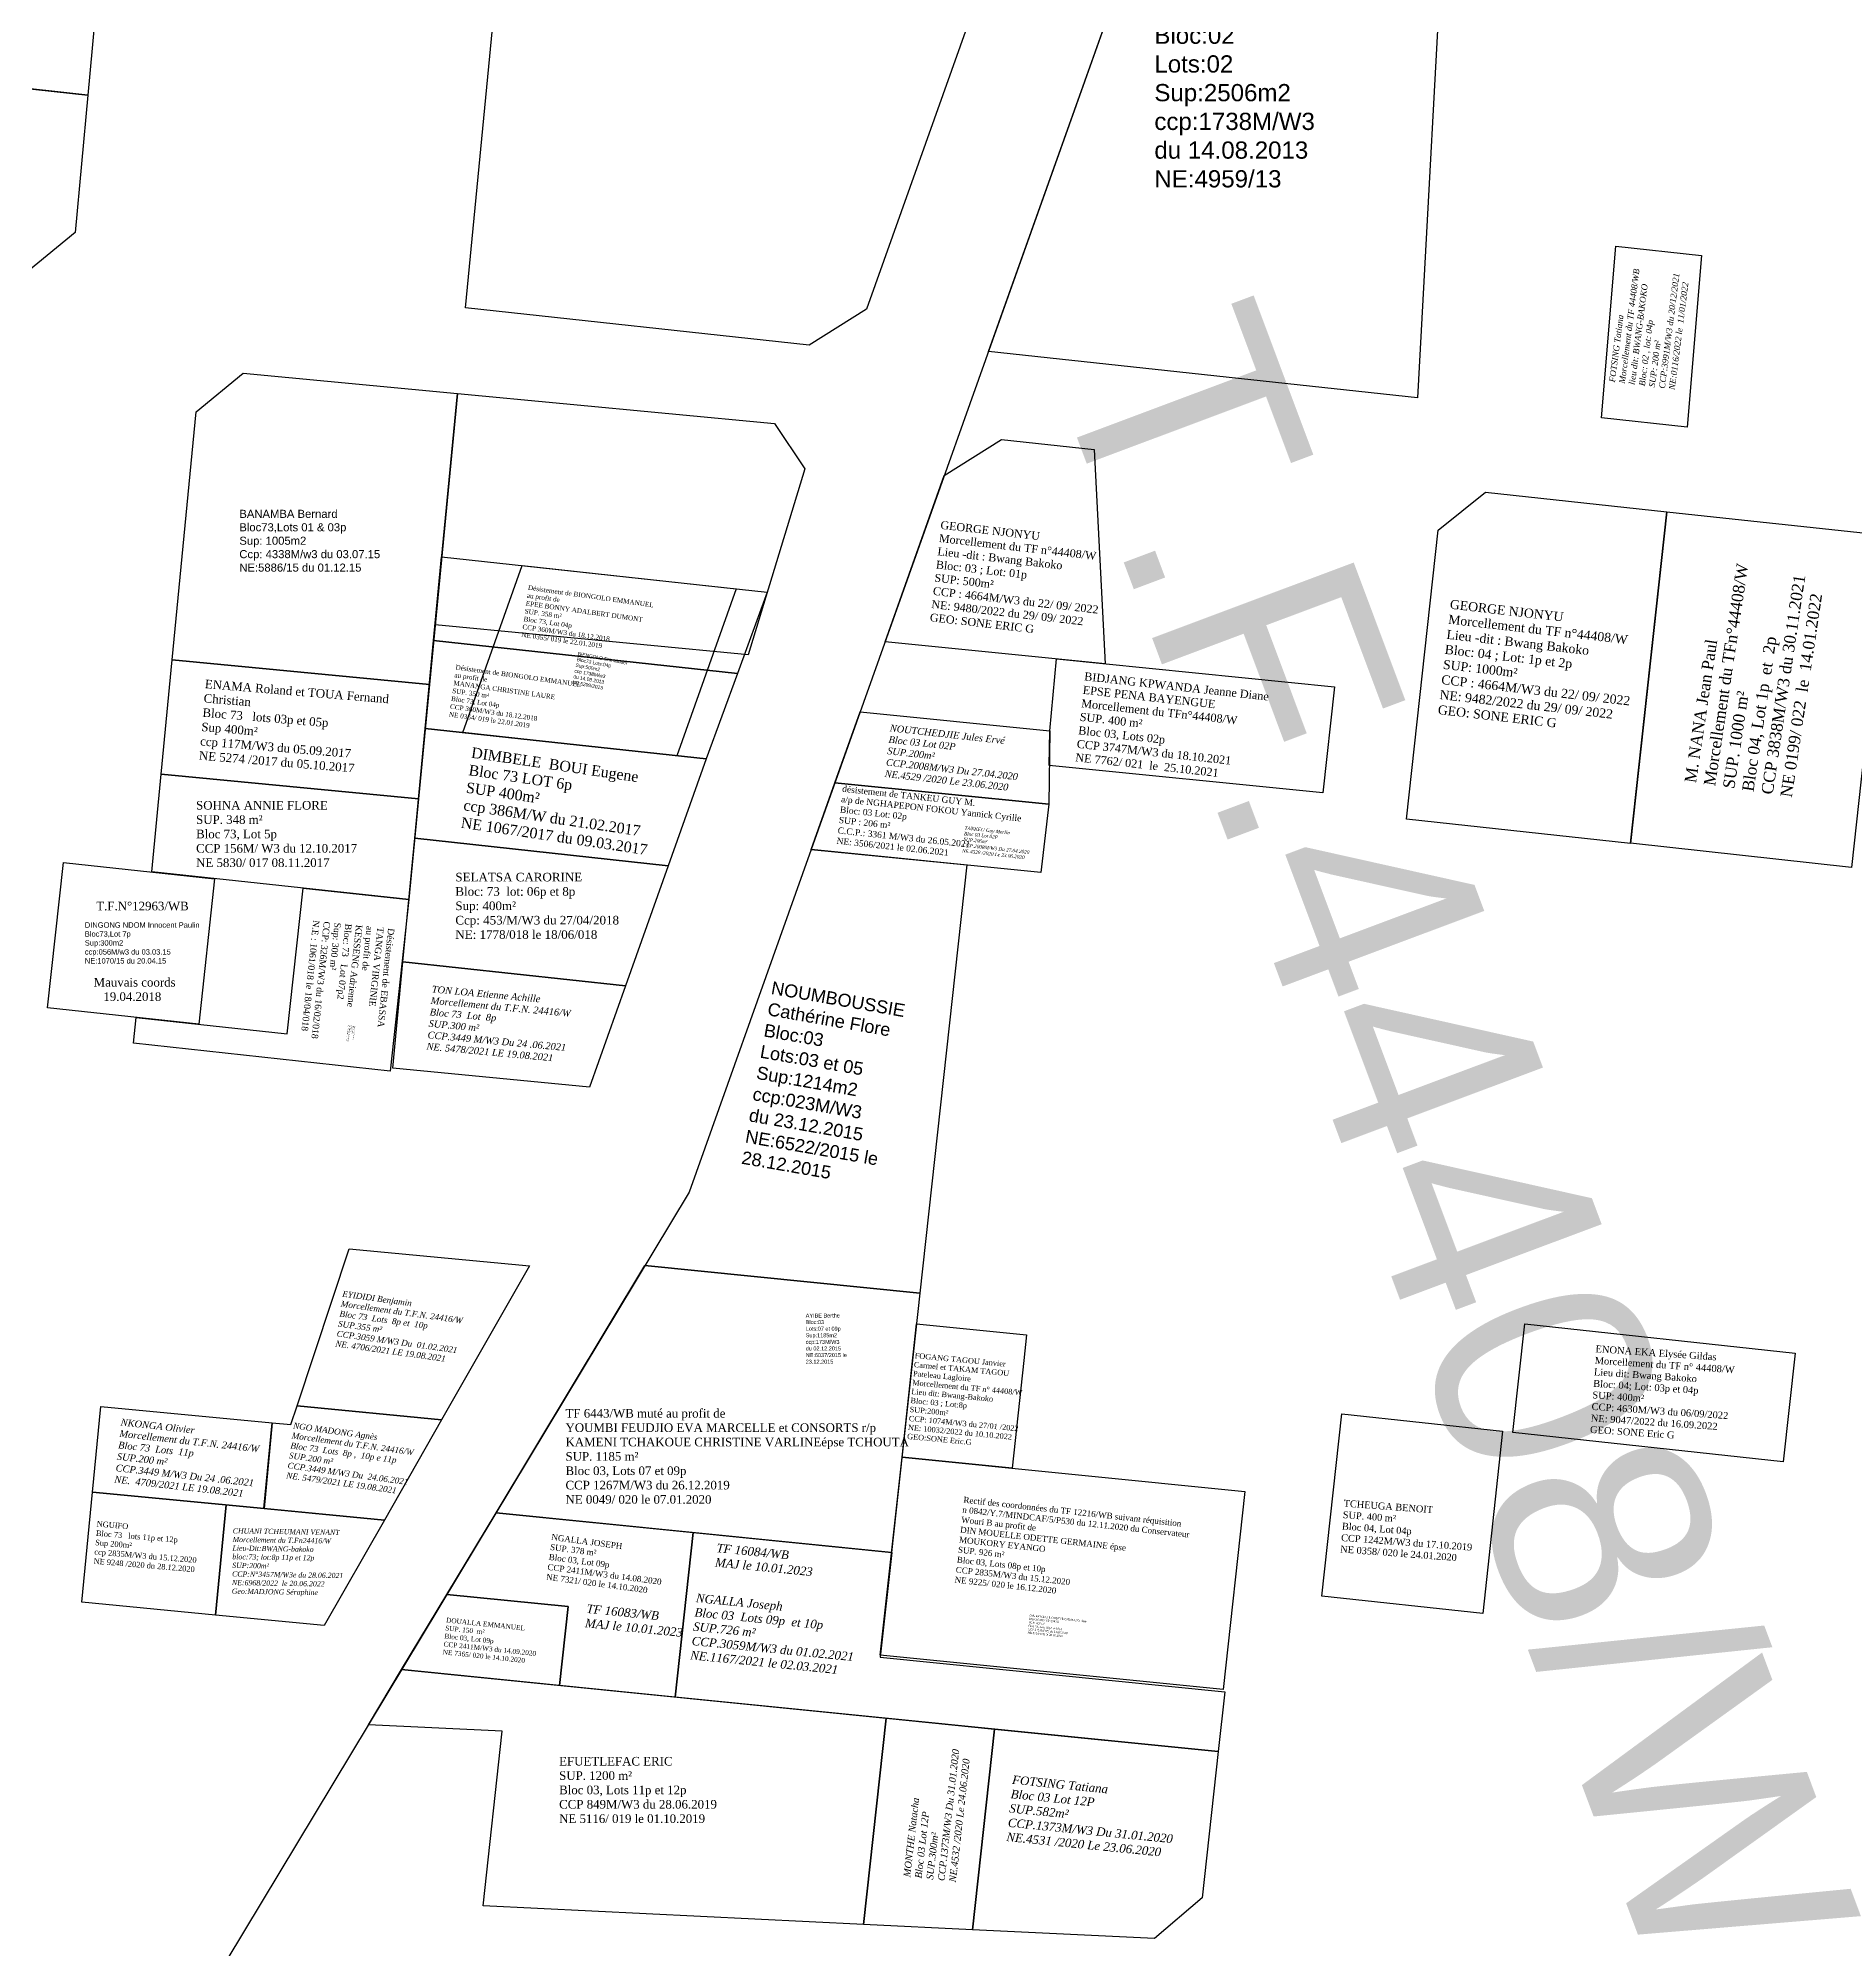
# Model space of a CAD drawing. Header units: millimetres. Extents: x 590121 to 927379, y 438565 to 1441738.
# Drawn here: x 924966.8 to 925174.1, y 1439551.6 to 1439773.6 of the extents above; entities that cross this region are included whole.
import ezdxf

# ---------------------------------------------------------------- set-up
doc = ezdxf.new("R2010")
doc.units = ezdxf.units.MM
doc.header["$LTSCALE"] = 10
for name, color, linetype in [('end maj 26 02 2021', 30, 'Continuous'), ('MAJ JAN 2022', 12, 'Continuous'), ('MAJ JANVIER 2022', 7, 'Continuous'), ('MAJ JUIN 2021', 191, 'Continuous'), ('MAJ NOV 2021', 7, 'Continuous'), ('MAJ OCT 2021', 7, 'Continuous')]:
    doc.layers.add(name, color=color, linetype=linetype)
doc.styles.get("Standard").update_dxf_attribs({"font": 'arial.ttf'})
doc.styles.add('Times 1.0', font='times.ttf', dxfattribs={"width": 0.99, "height": 1})
doc.styles.add('Times 1.5', font='times.ttf', dxfattribs={"width": 0.99, "height": 0.75})

msp = doc.modelspace()

# ---------------------------------------------------------------- linework, layer by layer
at = {"flags": 128}
for points in [[(925078.65, 1439726.98), (925089.38, 1439725.81), (925090.69, 1439700.93), (925065.13, 1439703.5), (925072, 1439722.81)], [(925134.85, 1439720.87), (925155.87, 1439718.59), (925151.67, 1439680.08), (925125.68, 1439682.89), (925129.34, 1439716.43)], [(925068.78, 1439624.32), (925081.56, 1439623.04), (925081.24, 1439620.06), (925079.87, 1439607.56), (925067.09, 1439608.84)], [(925139.4, 1439624.3), (925170.77, 1439620.89), (925169.39, 1439608.29), (925138.02, 1439611.7)]]:
    msp.add_lwpolyline(points, close=True, dxfattribs=at)
at = {"color": 1, "lineweight": -3, "ltscale": 0.0014, "flags": 128}
msp.add_lwpolyline([(925155.87, 1439718.59), (925181.54, 1439715.81), (925177.33, 1439677.3), (925151.67, 1439680.09)], close=True, dxfattribs=at)
at = {"color": 5, "flags": 128}
for points in [[(925009.14, 1439666.35), (925034.98, 1439663.55), (925030.8, 1439651.8), (925007.96, 1439653.98)], [(924974.05, 1439614.71), (924993.96, 1439612.81), (924993.02, 1439602.87), (924973.1, 1439604.76)], [(924996.85, 1439614.79), (925013.64, 1439613.18), (925006.99, 1439601.53), (924993.01, 1439602.87), (924993.96, 1439612.82), (924996.12, 1439612.62)], [(924988.61, 1439603.28), (925006.99, 1439601.53), (925000.01, 1439589.29), (924987.38, 1439590.5)]]:
    msp.add_lwpolyline(points, close=True, dxfattribs=at)
at = {"color": 6, "flags": 128}
msp.add_lwpolyline([(925002.92, 1439633.03), (925023.82, 1439631.05), (925013.64, 1439613.18), (924996.85, 1439614.78)], close=True, dxfattribs=at)
at = {"color": 1, "flags": 128}
msp.add_lwpolyline([(924996.85, 1439614.78), (925013.64, 1439613.18)], dxfattribs=at)
msp.add_lwpolyline([(924993.02, 1439602.86), (924973.1, 1439604.76)], close=True, dxfattribs=at)
at = {"color": 3, "linetype": 'ByBlock', "lineweight": 30, "ltscale": 0.0014, "flags": 128}
msp.add_lwpolyline([(925042.86, 1439600.07), (925065.9, 1439597.76), (925064.56, 1439585.61), (925104.56, 1439581.6), (925103.8, 1439574.65), (925040.76, 1439580.97)], close=True, dxfattribs=at)
at = {"layer": 'end maj 26 02 2021', "linetype": 'ByBlock', "ltscale": 0.0014}
for p, q in [((925016.42, 1439742.27), (925027.99, 1439862.73)), ((925079.9, 1439789.72), (925062.95, 1439742.11)), ((924974.4, 1439786.88), (924972.56, 1439766.96)), ((924972.56, 1439766.96), (924947.72, 1439769.7)), ((925056.31, 1439737.94), (925016.42, 1439742.27)), ((925062.95, 1439742.11), (925056.31, 1439737.94))]:
    msp.add_line(p, q, dxfattribs=at)
at = {"layer": 'end maj 26 02 2021', "color": 3, "linetype": 'ByBlock'}
for p, q in [((925094.5, 1439786), (925042.38, 1439639.6)), ((925042.38, 1439639.6), (924956.81, 1439497.55))]:
    msp.add_line(p, q, dxfattribs=at)
at = {"layer": 'end maj 26 02 2021', "linetype": 'ByBlock', "lineweight": -3, "ltscale": 0.0014, "flags": 128}
for points in [[(925096.09, 1439796), (925130.24, 1439792.29), (925126.92, 1439731.8), (925077.13, 1439737.2), (925094.5, 1439786)], [(925096.09, 1439796), (925130.24, 1439792.29), (925126.92, 1439731.8), (925077.13, 1439737.2), (925094.5, 1439786)], [(925022.99, 1439712.33), (925047.84, 1439709.63), (925040.94, 1439690.26), (925016.09, 1439692.96)]]:
    msp.add_lwpolyline(points, close=True, dxfattribs=at)
at = {"layer": 'end maj 26 02 2021', "color": 150, "flags": 128}
msp.add_lwpolyline([(924944.13, 1439770.05), (924972.56, 1439766.96), (924971.09, 1439751.01), (924965.66, 1439746.57), (924941.86, 1439749.15)], close=True, dxfattribs=at)
at = {"layer": 'end maj 26 02 2021', "color": 150, "linetype": 'ByBlock', "lineweight": -3, "ltscale": 0.0014, "flags": 128}
for points in [[(924990.58, 1439734.69), (925015.47, 1439732.32), (925012.22, 1439698.54), (924982.36, 1439701.4), (924985.12, 1439730.2)], [(925015.47, 1439732.32), (925052.3, 1439728.81), (925055.82, 1439723.56), (925055.82, 1439723.56), (925049.21, 1439701.96), (925012.88, 1439705.45)], [(925013.64, 1439713.34), (925051.44, 1439709.24), (925047.99, 1439699.81), (925012.71, 1439703.63)], [(925012.71, 1439703.63), (925047.99, 1439699.81), (925044.36, 1439689.89), (925011.73, 1439693.43)], [(924982.36, 1439701.4), (925012.22, 1439698.54), (925010.95, 1439685.27), (924981.09, 1439688.13)], [(925062.23, 1439695.37), (925084.25, 1439693.15), (925084.13, 1439684.62), (925059.3, 1439687.13)], [(925011.73, 1439693.43), (925044.36, 1439689.89), (925039.94, 1439677.48), (925010.51, 1439680.68)], [(924981.09, 1439688.13), (925010.94, 1439685.27), (925009.83, 1439673.55), (924980, 1439676.77)], [(925059.3, 1439687.13), (925084.13, 1439684.62), (925083.2, 1439676.7), (925056.53, 1439679.39)], [(925118.14, 1439613.85), (925136.82, 1439611.83), (925134.51, 1439590.67), (925115.83, 1439592.69)], [(925067.09, 1439608.84), (925106.89, 1439604.85), (925104.38, 1439581.84), (925064.57, 1439585.83)], [(924973.1, 1439604.76), (924988.61, 1439603.28), (924987.38, 1439590.5), (924971.87, 1439591.99)], [(925014.24, 1439592.89), (925028.32, 1439591.48), (925027.31, 1439582.32), (925008.98, 1439584.16)], [(925008.98, 1439584.16), (925065.24, 1439578.52), (925062.62, 1439554.59), (925018.46, 1439556.75), (925020.67, 1439577.01), (925005.13, 1439577.77)], [(925065.24, 1439578.52), (925077.81, 1439577.26), (925075.26, 1439553.97), (925062.62, 1439554.59)], [(925077.81, 1439577.26), (925103.8, 1439574.66), (925101.94, 1439557.67), (925096.4, 1439552.94), (925075.26, 1439553.97)]]:
    msp.add_lwpolyline(points, close=True, dxfattribs=at)
at = {"layer": 'end maj 26 02 2021', "color": 150}
for points in [[(925010.51, 1439680.68), (925039.94, 1439677.48), (925034.98, 1439663.55), (925009.14, 1439666.35)], [(924997.55, 1439674.87), (925009.83, 1439673.55), (925007.67, 1439653.65), (924977.85, 1439656.89), (924978.17, 1439659.87), (924995.72, 1439657.97)]]:
    msp.add_lwpolyline(points, close=True, dxfattribs=at)
at = {"layer": 'end maj 26 02 2021', "color": 150, "linetype": 'ByBlock', "lineweight": -3, "ltscale": 0.0014, "flags": 128}
for points in [[(925056.54, 1439679.39), (925074.6, 1439677.58), (925069.17, 1439627.87), (925037.24, 1439631.07)], [(925037.24, 1439631.07), (925069.17, 1439627.87), (925065.88, 1439597.76), (925019.95, 1439602.36)]]:
    msp.add_lwpolyline(points, dxfattribs=at)
at = {"layer": 'end maj 26 02 2021', "color": 3, "linetype": 'ByBlock', "ltscale": 0.0014, "flags": 128}
msp.add_lwpolyline([(924969.72, 1439677.88), (924987.26, 1439675.98), (924985.43, 1439659.08), (924967.88, 1439660.98)], close=True, dxfattribs=at)
at = {"layer": 'end maj 26 02 2021', "color": 3, "linetype": 'ByBlock', "lineweight": -3, "ltscale": 0.0014, "flags": 128}
msp.add_lwpolyline([(925037.24, 1439631.07), (925069.17, 1439627.87), (925065.88, 1439597.76), (925019.95, 1439602.36)], close=True, dxfattribs=at)
at = {"layer": 'end maj 26 02 2021', "color": 1, "linetype": 'ByBlock', "lineweight": -3, "ltscale": 0.0014, "flags": 128}
msp.add_lwpolyline([(925067.09, 1439608.84), (925106.89, 1439604.85), (925104.38, 1439581.84), (925064.57, 1439585.83)], close=True, dxfattribs=at)
at = {"layer": 'end maj 26 02 2021', "color": 3, "linetype": 'ByBlock', "lineweight": 30, "ltscale": 0.0014, "flags": 128}
msp.add_lwpolyline([(925019.95, 1439602.36), (925042.86, 1439600.07), (925040.76, 1439580.97), (925027.31, 1439582.32), (925028.32, 1439591.48), (925014.24, 1439592.89)], close=True, dxfattribs=at)
at = {"layer": 'MAJ JAN 2022', "color": 0, "lineweight": -3, "ltscale": 0.0014, "flags": 128}
msp.add_lwpolyline([(925149.96, 1439749.41), (925159.9, 1439748.33), (925158.25, 1439728.39), (925148.31, 1439729.47)], close=True, dxfattribs=at)
at = {"layer": 'MAJ JUIN 2021', "flags": 128}
msp.add_lwpolyline([(925059.3, 1439687.13), (925084.13, 1439684.62), (925083.2, 1439676.7), (925056.55, 1439679.39)], close=True, dxfattribs=at)
at = {"layer": 'MAJ OCT 2021', "linetype": 'ByBlock', "lineweight": -3, "ltscale": 0.0014, "flags": 128}
msp.add_lwpolyline([(925085.03, 1439701.5), (925117.3, 1439698.27), (925115.95, 1439685.95), (925084.19, 1439689.13), (925084.25, 1439693.15)], close=True, dxfattribs=at)

# ---------------------------------------------------------------- texts
at = {"attachment_point": 1}
for s, insert, char_height, width, rotation in [('{\\fTimes New Roman|b0|i0|c0|p18;GEORGE NJONYU\\P\\C1;Morcellement du TF n°44408/W\\C256;\\PLieu -dit : Bwang Bakoko\\PBloc: 03 ; Lot: 01p\\PSUP: 500m²\\PCCP : 4664M/W3 du 22/ 09/ 2022\\PNE: 9480/2022 du 29/ 09/ 2022 \\PGEO: SONE ERIC G}', (925071.62, 1439717.53), 0.9253, 55.4637, 353.4624), ('{\\fTimes New Roman|b0|i0|c0|p18;GEORGE NJONYU\\P\\C1;Morcellement du TF n°44408/W\\C256;\\PLieu -dit : Bwang Bakoko\\PBloc: 04 ; Lot: 1p et 2p\\PSUP: 1000m²\\PCCP : 4664M/W3 du 22/ 09/ 2022\\PNE: 9482/2022 du 29/ 09/ 2022 \\PGEO: SONE ERIC G}', (925130.78, 1439708.39), 1.0556, 63.2739, 353.4624), ('\\A1;{\\fTimes New Roman|b0|i0|c0|p18;ENONA EKA Elysée Gildas\\P\\C1;Morcellement du TF n° 44408/W\\C256;        \\PLieu dit: Bwang Bakoko \\PBloc: 04; Lot: 03p et 04p                                                         \\PSUP: 400m²                                                  \\PCCP: 4630M/W3 du 06/09/2022             \\PNE: 9047/2022 du 16.09.2022                          \\PGEO: SONE Eric G}', (925147.64, 1439621.82), 0.8045, 23.4994, 356.1101), ('\\A1;{\\fTimes New Roman|b0|i0|c0|p18;FOGANG TAGOU Janvier \\PCarmel et TAKAM TAGOU\\PPateleau Lagloire\\P\\C1;Morcellement du TF n° 44408/W\\C256;       \\PLieu dit: Bwang-Bakoko \\PBloc: 03 ; Lot:8p                                                        \\PSUP:200m²                                                  \\PCCP: 1074M/W3 du 27/01 /2022             \\PNE: 10032/2022 du 10.10.2022                          \\P\\C1;GEO:SONE Eric.G}', (925068.6, 1439620.95), 0.6279, 18.3403, 354.6392)]:
    msp.add_mtext(s, dxfattribs=dict(at, insert=insert, char_height=char_height, width=width, rotation=rotation))
at = {"color": 7, "width": 75.2366, "attachment_point": 1}
for s, insert, char_height, rotation in [('{\\fTimes New Roman|b0|i1|c0|p18;TON LOA Etienne Achille\\P\\C1;Morcellement du T.F.N. 24416/W\\P\\C7;Bloc 73  Lot  8p\\PSUP.300 m²\\PCCP.3449 M/W3 Du 24 .06.2021\\PNE. 5478/2021 LE 19.08.2021}', (925012.54, 1439663.58), 0.8, 354.7207), ('{\\fTimes New Roman|b0|i1|c0|p18;EYIDIDI Benjamin\\P\\C1;Morcellement du T.F.N. 24416/W\\C7;\\PBloc 73  Lots  8p et  10p \\PSUP.355 m²\\PCCP.3059 M/W3 Du  01.02.2021\\PNE. 4706/2021 LE 19.08.2021}', (925002.16, 1439628.16), 0.7, 352.064), ('{\\fTimes New Roman|b0|i1|c0|p18;NKONGA Olivier\\P\\C1;Morcellement du T.F.N. 24416/W\\P\\C7;Bloc 73  Lots  11p\\PSUP.200 m²\\PCCP.3449 M/W3 Du 24 .06.2021\\PNE.  4709/2021 LE 19.08.2021}', (924976.43, 1439613.31), 0.8, 353.6566), ('{\\fTimes New Roman|b0|i1|c0|p18;NGO MADONG Agnès\\P\\C1;Morcellement du T.F.N. 24416/W\\C7;\\PBloc 73  Lots  8p ,  10p e 11p\\PSUP.200 m²\\PCCP.3449 M/W3 Du  24.06.2021\\PNE. 5479/2021 LE 19.08.2021}', (924996.46, 1439612.86), 0.7, 352.064)]:
    msp.add_mtext(s, dxfattribs=dict(at, insert=insert, char_height=char_height, rotation=rotation))
at = {"layer": 'end maj 26 02 2021', "color": 1, "linetype": 'ByBlock'}
msp.add_text('T.F.44408/W', height=25, rotation=290.5418, dxfattribs=at).set_placement((925084.23, 1439735.66))
at = {"layer": 'end maj 26 02 2021', "linetype": 'ByBlock', "ltscale": 0.0014, "attachment_point": 1}
for s, insert, char_height, width in [('{\\C7;NANA Jean Paul\\PBloc:02\\PLots:02\\PSup:2506m2\\Pccp:1738M/W3 \\Pdu 14.08.2013\\PNE:4959/13}', (925096.39, 1439778.24), 2, 30.23), ('{\\C7;BANAMBA Bernard\\PBloc73,Lots 01 & 03p\\PSup: 1005m2\\PCcp: 4338M/w3 du 03.07.15\\PNE:5886/15 du 01.12.15}', (924990.15, 1439718.81), 0.9359, 26.7567), ('{\\C7;DINGONG NDOM Innocent Paulin\\PBloc73,Lot 7p\\PSup:300m2\\Pccp:056M/w3 du 03.03.15\\PNE:1070/15 du 20.04.15}', (924972.21, 1439670.92), 0.6239, 13.3125), ('{\\C7;AYIBE Berthe \\PBloc:03\\PLots:07 et 09p\\PSup:1185m2\\Pccp:173M/W3 \\Pdu 02.12.2015\\PNE:6037/2015 le \\P23.12.2015}', (925055.91, 1439625.5), 0.4589, 6.937)]:
    msp.add_mtext(s, dxfattribs=dict(at, insert=insert, char_height=char_height, width=width))
at = {"layer": 'end maj 26 02 2021', "color": 150, "linetype": 'ByBlock', "lineweight": -3, "ltscale": 0.0014, "attachment_point": 1, "style": 'Times 1.0'}
for s, insert, char_height, width, rotation in [('{\\fTimes New Roman|b0|i0|c186|p18;\\C1;Désistement de BIONGOLO EMMANUEL\\Pau profit de \\C256;\\P\\fTimes New Roman|b0|i0|c0|p18;EPEE BONNY ADALBERT DUMONT\\fTimes New Roman|b0|i0|c186|p18;\\PSUP. \\fTimes New Roman|b0|i0|c0|p18;358\\fTimes New Roman|b0|i0|c186|p18; m²\\PBloc 73, Lot 04p\\PCCP 360M/W3 du 18.12.2018\\PNE 035\\fTimes New Roman|b0|i0|c0|p18;5\\fTimes New Roman|b0|i0|c186|p18;/ 019 le 22.01.2019}', (925023.71, 1439710.07), 0.5522, 29.3179, 351.982), ('ENAMA Roland et TOUA Fernand \\PChristian \\PBloc 73   lots 03p et 05p\\PSup 400m²\\Pccp 117M/W3 du 05.09.2017\\PNE 5274 /2017 du 05.10.2017', (924986.2, 1439699.11), 1, 22.7033, 355.2645), ('{\\C1;Désistement de BIONGOLO EMMANUEL\\Pau profit de \\C256;\\PMANANGA CHRISTINE LAURE\\PSUP. 350 m²\\PBloc 73, Lot 04p\\PCCP 360M/W3 du 18.12.2018\\PNE 0354/ 019 le 22.01.2019}', (925015.3, 1439700.83), 0.5522, 29.3179, 351.982), ('{\\fTimes New Roman|b0|i0|c186|p18;\\C256;BIDJANG KPWANDA Jeanne Diane \\PEPSE PENA BAYENGUE \\fTimes New Roman|b0|i0|c0|p18;\\P\\C1;Morcellement du TFn°44408/W \\fTimes New Roman|b0|i0|c186|p18;\\P\\C256;SUP. 400 m²\\PBloc 03, Lots 02p\\PCCP 3747M/W3 du 18.10.2021\\PNE 7762/ 021  le  25.10.2021}', (925088.31, 1439699.96), 0.945, 44.2363, 353.7116), ('{\\fTimes New Roman|b0|i1|c0|p18;\\C7;NOUTCHEDJIE Jules Ervé\\PBloc 03 Lot 02P\\PSUP.200m²\\PCCP.2008M/W3 Du 27.04.2020\\PNE.4529 /2020 Le 23.06.2020}', (925065.73, 1439693.89), 0.8, 32.1589, 353.6556), ('DIMBELE  BOUI Eugene \\PBloc 73 LOT 6p\\PSUP 400m²\\Pccp 386M/W du 21.02.2017\\PNE 1067/2017 du 09.03.2017', (925017.19, 1439691.26), 1.2321, 27.8289, 351.6219), ('{\\fTimes New Roman|b0|i1|c0|p18;\\C7;TANKEU Guy Merlin\\PBloc 03 Lot 02P\\PSUP.206m²\\PCCP.2008M/W3 Du 27.04.2020\\PNE.4528 /2020 Le 23.06.2020}', (925074.39, 1439682.1), 0.4, 32.1589, 353.6556), ('{\\fTimes New Roman|b0|i0|c186|p18;\\C1;Rectif des coordonnées du TF 12216/WB suivant réquisition \\Pn 0842/Y.7/MINDCAF/5/P530 du 12.11.2020 du Conservateur\\PWouri B au profit de\\fTimes New Roman|b0|i0|c0|p18;\\P\\fTimes New Roman|b0|i0|c186|p18;\\C256;DIN MOUELLE ODETTE GERMAINE épse\\PMOUKORY EYANGO\\fTimes New Roman|b0|i0|c0|p18;\\PSUP. 926 m²\\PBloc 03, Lots 08p et 10p\\PCCP 2835M/W3 du 15.12.2020\\PNE 9225/ 020 le 16.12.2020}', (925074.27, 1439604.25), 0.7, 32.7676, 353.7116), ('{\\C256;TCHEUGA BENOIT\\PSUP. 400 m²\\PBloc 04, Lot 04p\\PCCP 1242M/W3 du 17.10.2019\\PNE 0358/ 020 le 24.01.2020}', (925118.4, 1439603.89), 0.8, 34.9198, 355.7614), ('NGUIFO {\\fTimes New Roman|b0|i0|c186|p18; \\PBloc 73   lots }11p et 12p\\P{\\fTimes New Roman|b0|i0|c186|p18;Sup }2{\\fTimes New Roman|b0|i0|c186|p18;00m²\\Pccp }2835{\\fTimes New Roman|b0|i0|c186|p18;M/W3 du }15.12.2020{\\fTimes New Roman|b0|i0|c186|p18;\\PNE }9248{\\fTimes New Roman|b0|i0|c186|p18; /20}20{\\fTimes New Roman|b0|i0|c186|p18; du }28.12.2020', (924973.62, 1439601.42), 0.65, 14.7572, 355.2645), ('{\\fTimes New Roman|b0|i0|c186|p18;\\C256;NGALLA JOSEPH\\PSUP. 378 m² \\PBloc 03, Lot 09p\\PCCP 2411M/W3 du 14.08.2020\\PNE 7321/ 020 le 14.10.2020}', (925026.44, 1439599.92), 0.7, 19.8903, 352.4608), ('{\\fTimes New Roman|b0|i1|c0|p18;\\C1;TF 16084/WB\\PMAJ le 10.01.2023}', (925045.61, 1439598.8), 1, 28.9346, 354.2872), ('{\\fTimes New Roman|b0|i1|c0|p18;\\C7;NGALLA Joseph\\PBloc 03  Lots 09p  et 10p\\PSUP.726 m²\\PCCP.3059M/W3 du 01.02.2021\\PNE.1167/2021 le 02.03.2021}', (925043.23, 1439593), 1, 28.9346, 354.2872), ('{\\C256;DOUALLA EMMANUEL\\fTimes New Roman|b0|i0|c186|p18;\\PSUP. \\fTimes New Roman|b0|i0|c0|p18;150 \\fTimes New Roman|b0|i0|c186|p18; m² \\PBloc 03, Lot 09p\\PCCP 2411M/W3 du 14.0\\fTimes New Roman|b0|i0|c0|p18;9\\fTimes New Roman|b0|i0|c186|p18;.2020\\PNE 73\\fTimes New Roman|b0|i0|c0|p18;65\\fTimes New Roman|b0|i0|c186|p18;/ 020 le 14.10.2020}', (925014.19, 1439590.21), 0.56, 15.9122, 354.0344), ('{\\fTimes New Roman|b0|i1|c0|p18;\\C1;TF 16083/WB\\PMAJ le 10.01.2023}', (925030.52, 1439591.75), 1, 28.9346, 354.2872), ('{\\fTimes New Roman|b0|i0|c186|p18;\\C256;DIN MOUELLE ODETTE GERMAINE épse\\PMOUKORY EYANGO\\PSUP. 926 m²\\PBloc 03, Lots 08p2 et 10p1\\PCCP 2153M/W3 du 23.06.2020\\PNE 4769/ 020 le 26.06.2020}', (925081.9, 1439590.58), 0.24, 12.9772, 354.0374), ('{\\fTimes New Roman|b0|i1|c0|p18;\\C7;MONTHE Natacha\\PBloc 03 Lot 12P\\PSUP.300m²\\PCCP.1373M/W3 Du 31.01.2020\\PNE.4532 /2020 Le 24.06.2020}', (925067.25, 1439560.13), 0.8, 28.9346, 83.5998), ('{\\fTimes New Roman|b0|i1|c0|p18;\\C7;FOTSING Tatiana\\PBloc 03 Lot 12P\\PSUP.582m²\\PCCP.1373M/W3 Du 31.01.2020\\PNE.4531 /2020 Le 23.06.2020}', (925079.94, 1439571.9), 1, 28.9346, 354.2872)]:
    msp.add_mtext(s, dxfattribs=dict(at, insert=insert, char_height=char_height, width=width, rotation=rotation))
at = {"layer": 'end maj 26 02 2021', "linetype": 'ByBlock', "ltscale": 0.0014, "attachment_point": 1}
for s, insert, char_height, width, rotation in [('{\\C7;BIENGOLO Emmanuel\\PBloc73 Lots:04p\\PSup:500m2\\Pccp 1738M/w3\\Pdu 14.08.2013\\PNE:5209/2013}', (925029.49, 1439702.32), 0.4048, 6.7635, 349.1509), ('{\\C7;NOUMBOUSSIE \\PCathérine Flore \\PBloc:03\\PLots:03 et 05\\PSup:1214m2\\Pccp:023M/W3 \\Pdu 23.12.2015\\PNE:6522/2015 le \\P28.12.2015}', (925052.07, 1439664.09), 1.5, 30.23, 350.0996), ('{\\C7;EBASSA TANGA Virginie \\PBloc73,Lot 7p\\PSup:300m2\\Pccp:019M/w3 du 01.08.2015\\PNE:5919/15 du 25.11.2015}', (925003.6, 1439658.88), 0.1098, 2.3417, 263.7997)]:
    msp.add_mtext(s, dxfattribs=dict(at, insert=insert, char_height=char_height, width=width, rotation=rotation))
at = {"layer": 'end maj 26 02 2021', "color": 150, "linetype": 'ByBlock', "lineweight": -3, "ltscale": 0.0014, "char_height": 1, "attachment_point": 1, "style": 'Times 1.0'}
for s, insert, width in [('{\\fTimes New Roman|b0|i0|c186|p18;\\C256;SOHNA ANNIE FLORE\\PSUP. 348 m²\\PBloc 73, Lot 5p\\PCCP 156M/ W3 du 12.10.2017\\PNE 5830/ 017 08.11.2017}', (924985.13, 1439685.01), 24.4356), ('{\\C1;T.F.N°12963/WB}', (924973.54, 1439673.31), 5.7931), ('{\\fTimes New Roman|b0|i0|c186|p18;\\C1;Mauvais coords\\fTimes New Roman|b0|i0|c0|p18;\\P   19.04.2018}', (924973.24, 1439664.46), 17.8313), ('{\\C1;TF 6443/WB muté au profit de\\C256;\\PYOUMBI FEUDJIO EVA MARCELLE et CONSORTS r/p\\PKAMENI TCHAKOUE CHRISTINE VARLINEépse TCHOUTA\\PSUP. 1185 m²\\PBloc 03, Lots 07 et 09p\\PCCP 1267M/W3 du 26.12.2019\\PNE 0049/ 020 le 07.01.2020}', (925028.02, 1439614.42), 52.1734), ('{\\C256;EFUETLEFAC ERIC\\PSUP. 1200 m²\\PBloc 03, Lots 11p et 12p\\PCCP 849M/W3 du 28.06.2019\\PNE 5116/ 019 le 01.10.2019}', (925027.28, 1439574.03), 70.2009)]:
    msp.add_mtext(s, dxfattribs=dict(at, insert=insert, width=width))
at = {"layer": 'end maj 26 02 2021', "insert": (925015.23, 1439676.67), "char_height": 1, "attachment_point": 1}
msp.add_mtext_dynamic_manual_height_columns('{\\fTimes New Roman|b0|i0|c0|p18;SELATSA CARORINE\\PBloc: 73  lot: 06p et 8p\\PSup: 400m²\\PCcp: 453/M/W3 du 27/04/2018\\PNE: 1778/018 le 18/06/018}', width=158.6765, gutter_width=12.5, heights=[45.27], dxfattribs=at)
at = {"layer": 'end maj 26 02 2021', "insert": (925008.17, 1439670.19), "char_height": 0.75, "attachment_point": 1, "rotation": 263.9749}
msp.add_mtext_dynamic_manual_height_columns('{\\fTimes New Roman|b0|i0|c0|p18;\\C1;Désistement de EBASSA \\PTANGA VIRGINIE\\Pau profit de\\C256; \\PKESSENG Adrienne \\PBloc: 73   Lot 07p2\\PSup: 300 m²\\PCCP: 326M/W3 du 16/02/018\\PN.E : 1061/018 le 18/04/018}', width=102.1603, gutter_width=12.5, heights=[30.88], dxfattribs=at)
at = {"layer": 'MAJ JAN 2022', "color": 150, "linetype": 'ByBlock', "lineweight": -3, "ltscale": 0.0014, "insert": (925157.93, 1439687.23), "char_height": 1.35, "width": 44.2363, "attachment_point": 1, "rotation": 81.4852, "style": 'Times 1.0'}
msp.add_mtext('{\\C256;M. NANA Jean Paul\\P\\C1;Morcellement du TFn°44408/W \\fTimes New Roman|b0|i0|c186|p18;\\P\\C256;SUP. \\fTimes New Roman|b0|i0|c0|p18;10\\fTimes New Roman|b0|i0|c186|p18;00 m²\\PBloc 0\\fTimes New Roman|b0|i0|c0|p18;4\\fTimes New Roman|b0|i0|c186|p18;, Lot\\fTimes New Roman|b0|i0|c0|p18; 1p  et  2p\\P\\fTimes New Roman|b0|i0|c186|p18;CCP \\fTimes New Roman|b0|i0|c0|p18;3838\\fTimes New Roman|b0|i0|c186|p18;M/W3 du \\fTimes New Roman|b0|i0|c0|p18;30.11.2021\\P\\fTimes New Roman|b0|i0|c186|p18;NE \\fTimes New Roman|b0|i0|c0|p18;0199\\fTimes New Roman|b0|i0|c186|p18;/ 02\\fTimes New Roman|b0|i0|c0|p18;2\\fTimes New Roman|b0|i0|c186|p18;  le  \\fTimes New Roman|b0|i0|c0|p18;14.01.2022}', dxfattribs=at)
at = {"layer": 'MAJ JANVIER 2022', "insert": (925149.17, 1439733.67), "char_height": 0.7, "attachment_point": 1, "rotation": 82.7284}
msp.add_mtext_dynamic_manual_height_columns('{\\fTimes New Roman|b0|i1|c0|p18;FOTSING Tatiana\\P\\C1;Morcellement du TF 44408/WB\\C7;\\Plieu dit: BWANG-BAKOKO\\PBloc: 02 , lot: 04p \\PSUP: 200 m²\\PCCP:3991M/W3 du 20/12/2021\\PNE:0116/2022 le  11/01/2022}', width=53.6759, gutter_width=12.5, heights=[27.44], dxfattribs=at)
at = {"layer": 'MAJ JUIN 2021', "insert": (925060.19, 1439686.81), "char_height": 0.73, "attachment_point": 1, "rotation": 353.8731}
msp.add_mtext('{\\fTimes New Roman|b0|i0|c0|p18;désistement de TANKEU GUY M.\\Pa/p de NGHAPEPON FOKOU Yannick Cyrille\\PBloc: 03 Lot: 02p\\PSUP : 206 m²\\PC.C.P.: 3361 M/W3 du 26.05.2021\\PNE: \\C7;3506\\C256;/2021 le 02.06.2021  }', dxfattribs=at)
at = {"layer": 'MAJ NOV 2021', "color": 150, "linetype": 'ByBlock', "lineweight": -3, "ltscale": 0.0014, "insert": (924989.39, 1439600.58), "char_height": 0.6, "width": 21.4366, "attachment_point": 1, "rotation": 359.116, "style": 'Times 1.5'}
msp.add_mtext('{\\fTimes New Roman|b0|i1|c0|p18;\\C7;CHUANI TCHEUMANI VENANT \\P\\C1;Morcellement du T.Fn24416/W\\P\\C0;Lieu-Dit:BWANG-bakoko\\Pbloc:73; lot:8p 11p et 12p\\C7;\\PSUP:200m²\\PCCP:N°3457M/W3e du 28.06.2021\\PNE:6968/2022  le 20.06.2022\\PGeo:MADJONG Séraphine}', dxfattribs=at)

doc.saveas('drawing.dxf')
